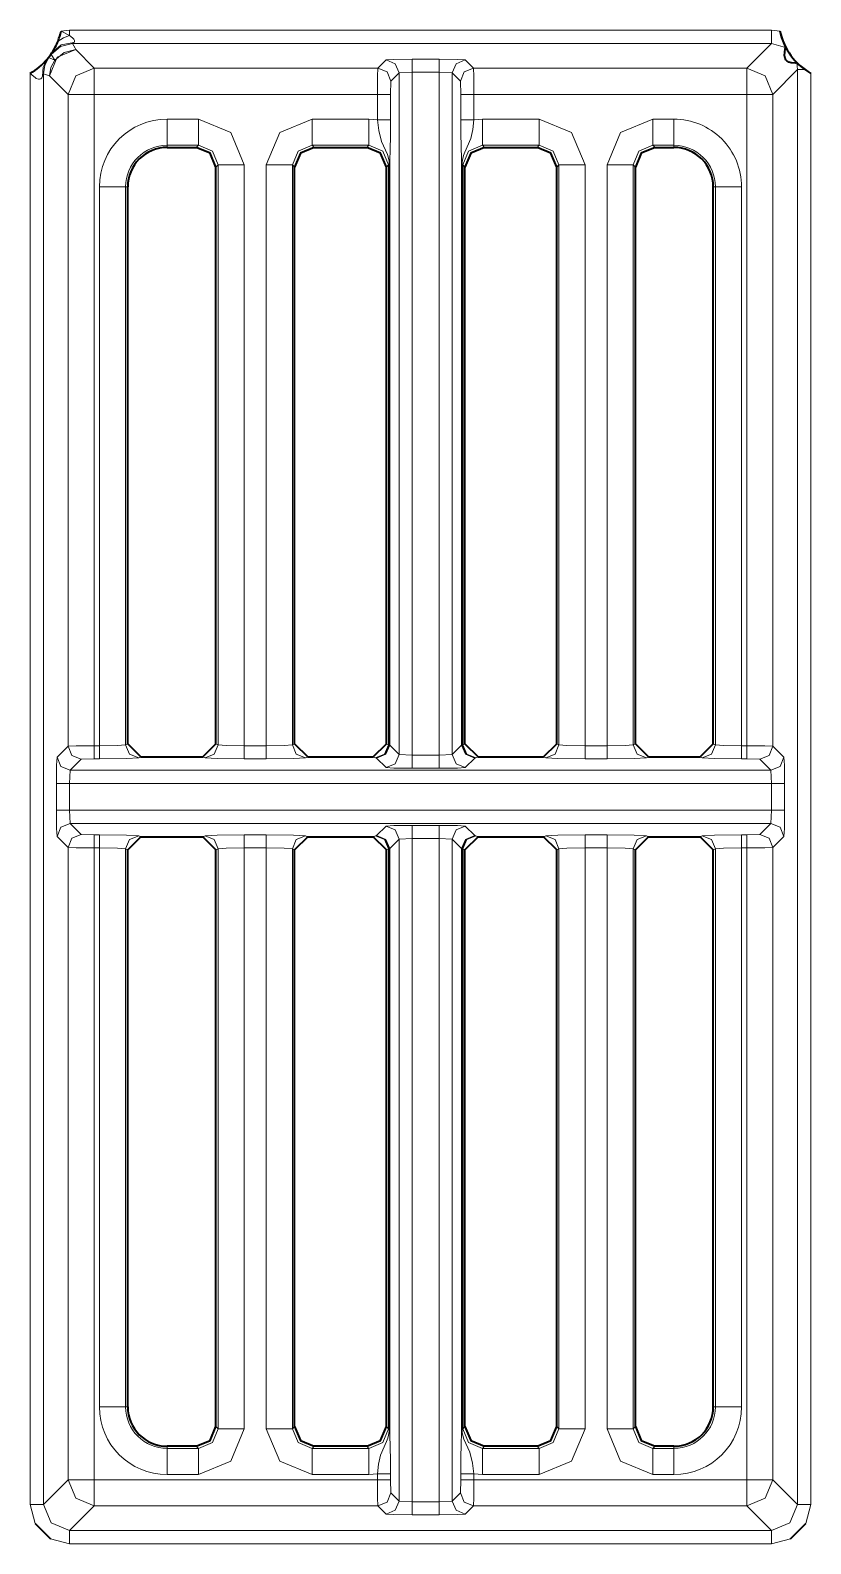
# Model space of a CAD drawing. Header units: millimetres. Extents: x 0 to 2941, y -405 to 1422.
# Drawn here: x 451.8 to 481.6, y 567.5 to 625.2 of the extents above; entities that cross this region are included whole.
import ezdxf

# ---------------------------------------------------------------- set-up
doc = ezdxf.new("R2010")
doc.units = ezdxf.units.MM
doc.layers.add('FINE', color=9, linetype='Continuous')
doc.layers.add('OUTLINE', color=7, linetype='Continuous')

msp = doc.modelspace()

# ---------------------------------------------------------------- linework, layer by layer
at = {"layer": 'FINE', "lineweight": 9}
for p, q in [((452.956, 625.142), (453.279, 625.178)), ((453.279, 625.178), (480.054, 625.178)), ((480.054, 625.178), (480.377, 625.142)), ((480.054, 624.678), (453.395, 624.678)), ((479.11, 623.734), (480.054, 624.678)), ((480.593, 624.52), (480.054, 624.678)), ((453.516, 624.44), (454.223, 623.734)), ((465.036, 623.734), (465.351, 624.049)), ((466.351, 624.075), (467.376, 624.075)), ((468.376, 624.049), (468.691, 623.734)), ((451.78, 568.953), (451.78, 623.533)), ((452.28, 623.521), (452.28, 568.953)), ((453.223, 622.734), (452.517, 623.441)), ((454.223, 623.734), (465.036, 623.734)), ((465.851, 623.549), (465.536, 623.234)), ((466.351, 623.575), (465.851, 623.549)), ((465.851, 623.549), (465.851, 597.558)), ((466.351, 597.532), (466.351, 623.575)), ((467.376, 623.575), (466.351, 623.575)), ((467.376, 623.575), (467.376, 597.532)), ((467.876, 623.549), (467.376, 623.575)), ((467.876, 597.558), (467.876, 623.549)), ((468.192, 623.234), (467.876, 623.549)), ((468.691, 623.734), (479.11, 623.734)), ((481.054, 623.678), (481.021, 623.933)), ((481.553, 623.533), (481.553, 568.953)), ((465.536, 623.234), (465.523, 622.734)), ((468.204, 622.734), (468.192, 623.234)), ((453.223, 597.873), (453.223, 622.734)), ((465.023, 622.734), (454.223, 622.734)), ((465.023, 621.758), (465.023, 622.734)), ((465.523, 622.734), (465.523, 621.758)), ((468.204, 621.758), (468.204, 622.734)), ((479.11, 622.734), (468.704, 622.734)), ((468.704, 622.734), (468.704, 621.758)), ((479.11, 597.886), (479.11, 622.734)), ((480.11, 622.734), (480.11, 597.873)), ((456.998, 621.788), (458.196, 621.788)), ((462.531, 621.788), (464.696, 621.788)), ((464.696, 621.788), (465.023, 621.758)), ((468.704, 621.758), (469.031, 621.788)), ((469.031, 621.788), (471.196, 621.788)), ((475.531, 621.788), (476.335, 621.788)), ((456.998, 620.79), (456.998, 620.708)), ((464.696, 620.79), (462.531, 620.79)), ((462.531, 620.79), (462.612, 620.708)), ((464.615, 620.708), (464.696, 620.79)), ((471.196, 620.79), (469.031, 620.79)), ((469.031, 620.79), (469.113, 620.708)), ((471.115, 620.708), (471.196, 620.79)), ((476.335, 620.708), (476.335, 620.79)), ((458.945, 620.041), (458.864, 619.959)), ((459.943, 620.041), (459.943, 597.886)), ((460.784, 597.886), (460.784, 620.041)), ((461.864, 619.959), (461.782, 620.041)), ((465.445, 620.041), (465.364, 619.959)), ((465.445, 597.923), (465.445, 620.041)), ((465.477, 597.915), (465.477, 620.041)), ((465.494, 620.041), (465.494, 597.915)), ((468.233, 597.915), (468.233, 620.041)), ((468.25, 620.041), (468.25, 597.915)), ((468.364, 619.959), (468.282, 620.041)), ((471.945, 620.041), (471.864, 619.959)), ((471.945, 597.923), (471.945, 620.041)), ((472.943, 620.041), (472.943, 597.886)), ((474.782, 620.041), (474.782, 597.923)), ((474.864, 619.959), (474.782, 620.041)), ((454.419, 597.886), (454.419, 619.209)), ((455.498, 619.209), (455.417, 619.209)), ((478.915, 619.209), (478.915, 597.886)), ((452.803, 597.453), (453.223, 597.873)), ((455.999, 597.464), (455.916, 597.423)), ((458.446, 597.423), (458.364, 597.464)), ((459.943, 597.886), (460.784, 597.886)), ((462.364, 597.464), (462.282, 597.423)), ((464.946, 597.423), (464.863, 597.464)), ((465.364, 597.964), (465.445, 597.923)), ((465.445, 597.923), (465.477, 597.915)), ((465.494, 597.915), (465.851, 597.558)), ((465.851, 597.558), (466.351, 597.532)), ((467.876, 597.558), (468.233, 597.915)), ((468.25, 597.915), (468.282, 597.923)), ((468.864, 597.464), (468.782, 597.423)), ((471.446, 597.423), (471.364, 597.464)), ((471.864, 597.964), (471.945, 597.923)), ((474.782, 597.923), (474.864, 597.964)), ((475.364, 597.464), (475.282, 597.423)), ((477.417, 597.423), (477.335, 597.464)), ((478.915, 597.886), (479.11, 597.886)), ((480.11, 597.873), (480.53, 597.453)), ((453.303, 596.953), (453.278, 596.453)), ((453.723, 597.373), (453.303, 596.953)), ((480.03, 596.953), (453.303, 596.953)), ((454.223, 597.386), (453.723, 597.373)), ((454.419, 597.386), (454.223, 597.386)), ((460.784, 597.386), (459.943, 597.386)), ((464.994, 597.415), (464.946, 597.423)), ((465.351, 597.058), (464.994, 597.415)), ((468.733, 597.415), (468.376, 597.058)), ((468.782, 597.423), (468.733, 597.415)), ((473.784, 597.386), (472.943, 597.386)), ((479.11, 597.386), (478.915, 597.386)), ((479.61, 597.373), (479.11, 597.386)), ((480.03, 596.953), (479.61, 597.373)), ((480.055, 596.453), (480.03, 596.953)), ((452.778, 595.428), (452.778, 596.453)), ((453.278, 596.453), (480.055, 596.453)), ((453.278, 596.453), (453.278, 595.428)), ((480.055, 595.428), (480.055, 596.453)), ((480.555, 596.453), (480.555, 595.428)), ((480.055, 595.428), (453.278, 595.428)), ((453.278, 595.428), (453.303, 594.928)), ((480.03, 594.928), (480.055, 595.428)), ((453.303, 594.928), (480.03, 594.928)), ((453.303, 594.928), (453.723, 594.508)), ((464.994, 594.466), (465.351, 594.823)), ((466.351, 594.848), (467.376, 594.848)), ((468.376, 594.823), (468.733, 594.466)), ((479.61, 594.508), (480.03, 594.928)), ((453.223, 569.897), (453.223, 594.008)), ((453.723, 594.508), (454.223, 594.495)), ((454.223, 594.495), (454.419, 594.495)), ((454.223, 593.995), (454.223, 569.897)), ((454.419, 593.995), (454.223, 593.995)), ((454.419, 572.672), (454.419, 593.995)), ((455.916, 594.458), (455.999, 594.417)), ((458.364, 594.417), (458.446, 594.458)), ((459.943, 594.495), (460.784, 594.495)), ((459.943, 593.995), (459.943, 571.84)), ((460.784, 593.995), (459.943, 593.995)), ((460.784, 571.84), (460.784, 593.995)), ((462.282, 594.458), (462.364, 594.417)), ((464.863, 594.417), (464.946, 594.458)), ((464.946, 594.458), (464.994, 594.466)), ((465.851, 594.323), (465.494, 593.966)), ((466.351, 594.349), (465.851, 594.323)), ((465.851, 594.323), (465.851, 569.082)), ((466.351, 569.056), (466.351, 594.349)), ((467.376, 594.349), (467.376, 569.056)), ((467.876, 569.082), (467.876, 594.323)), ((468.733, 594.466), (468.782, 594.458)), ((468.782, 594.458), (468.864, 594.417)), ((471.364, 594.417), (471.446, 594.458)), ((472.943, 594.495), (473.784, 594.495)), ((472.943, 593.995), (472.943, 571.84)), ((475.282, 594.458), (475.364, 594.417)), ((477.335, 594.417), (477.417, 594.458)), ((478.915, 594.495), (479.11, 594.495)), ((478.915, 593.995), (478.915, 572.672)), ((479.11, 593.995), (478.915, 593.995)), ((479.11, 594.495), (479.61, 594.508)), ((479.11, 569.897), (479.11, 593.995)), ((480.53, 594.428), (480.11, 594.008)), ((461.782, 593.958), (461.782, 571.84)), ((461.864, 593.917), (461.782, 593.958)), ((465.445, 593.958), (465.364, 593.917)), ((465.477, 593.966), (465.445, 593.958)), ((465.445, 571.84), (465.445, 593.958)), ((465.477, 571.84), (465.477, 593.966)), ((465.494, 593.966), (465.494, 571.84)), ((468.25, 593.966), (468.25, 571.84)), ((468.282, 593.958), (468.25, 593.966)), ((471.945, 593.958), (471.864, 593.917)), ((471.945, 571.84), (471.945, 593.958)), ((477.916, 593.958), (477.835, 593.917)), ((477.916, 572.672), (477.916, 593.958)), ((455.417, 572.672), (455.498, 572.672)), ((477.835, 572.672), (477.916, 572.672)), ((458.864, 571.922), (458.945, 571.84)), ((461.782, 571.84), (461.864, 571.922)), ((465.364, 571.922), (465.445, 571.84)), ((468.282, 571.84), (468.364, 571.922)), ((471.864, 571.922), (471.945, 571.84)), ((474.782, 571.84), (474.864, 571.922)), ((456.998, 571.172), (456.998, 571.091)), ((456.998, 571.091), (458.196, 571.091)), ((458.196, 571.091), (458.115, 571.172)), ((462.612, 571.172), (462.531, 571.091)), ((462.531, 571.091), (464.696, 571.091)), ((464.696, 571.091), (464.615, 571.172)), ((471.196, 571.091), (471.115, 571.172)), ((475.613, 571.172), (475.531, 571.091)), ((475.531, 571.091), (476.335, 571.091)), ((476.335, 571.091), (476.335, 571.172)), ((452.28, 568.953), (453.223, 569.897)), ((454.223, 569.897), (465.023, 569.897)), ((458.196, 570.093), (456.998, 570.093)), ((464.696, 570.093), (462.531, 570.093)), ((465.023, 570.123), (464.696, 570.093)), ((465.023, 569.897), (465.023, 570.123)), ((465.523, 570.123), (465.523, 569.897)), ((465.523, 569.897), (465.536, 569.397)), ((468.192, 569.397), (468.204, 569.897)), ((468.204, 569.897), (468.204, 570.123)), ((469.031, 570.093), (468.704, 570.123)), ((471.196, 570.093), (469.031, 570.093)), ((476.335, 570.093), (475.531, 570.093)), ((465.536, 569.397), (465.851, 569.082)), ((467.876, 569.082), (468.192, 569.397)), ((451.968, 568.226), (451.78, 568.953)), ((454.223, 568.897), (453.279, 567.953)), ((465.036, 568.897), (454.223, 568.897)), ((465.351, 568.582), (465.036, 568.897)), ((465.851, 569.082), (466.351, 569.056)), ((466.351, 569.056), (467.376, 569.056)), ((467.376, 569.056), (467.876, 569.082)), ((468.691, 568.897), (468.376, 568.582)), ((479.11, 568.897), (468.691, 568.897)), ((480.054, 567.953), (479.11, 568.897)), ((481.553, 568.953), (481.366, 568.226)), ((467.376, 568.556), (466.351, 568.556)), ((453.279, 567.454), (452.552, 567.641)), ((453.279, 567.953), (480.054, 567.953))]:
    msp.add_line(p, q, dxfattribs=at)
for points in [[(453.279, 624.982), (453.279, 625.078), (453.279, 625.178)], [(480.054, 624.678), (480.054, 624.829), (480.054, 625.178)], [(453.395, 624.678), (452.933, 624.564), (452.576, 624.251)], [(453.444, 624.709), (452.965, 624.624), (452.608, 624.321)], [(453.279, 624.982), (453.053, 624.883), (452.84, 624.767)], [(452.956, 625.142), (452.963, 625.139), (453.279, 624.982)], [(453.279, 624.982), (453.389, 624.892), (453.439, 624.838), (453.471, 624.784), (453.473, 624.775), (453.472, 624.74), (453.451, 624.713), (453.444, 624.709)], [(453.444, 624.709), (453.431, 624.702), (453.401, 624.683), (453.395, 624.678)], [(453.395, 624.678), (453.49, 624.494), (453.516, 624.44)], [(452.422, 624.073), (452.269, 623.774), (452.248, 623.426)], [(452.493, 624.139), (452.334, 623.848), (452.28, 623.521)], [(452.422, 624.073), (452.448, 624.099), (452.493, 624.139)], [(452.493, 624.139), (452.542, 624.117), (452.717, 624.041)], [(453.516, 624.44), (452.81, 624.148), (452.517, 623.441)], [(452.717, 624.041), (452.568, 623.757), (452.517, 623.441)], [(452.717, 624.041), (452.604, 624.21), (452.576, 624.251), (452.599, 624.304), (452.608, 624.321)], [(452.717, 624.041), (453.069, 624.335), (453.516, 624.44)], [(465.351, 624.049), (465.653, 624.067), (466.351, 624.075)], [(465.351, 624.049), (465.704, 623.903), (465.851, 623.549)], [(466.351, 624.075), (466.351, 623.924), (466.351, 623.575)], [(467.376, 623.575), (467.376, 623.924), (467.376, 624.075)], [(467.376, 624.075), (468.074, 624.067), (468.376, 624.049)], [(467.876, 623.549), (468.023, 623.903), (468.376, 624.049)], [(452.28, 623.521), (452.276, 623.513), (452.265, 623.481), (452.248, 623.426), (452.223, 623.367), (452.186, 623.327), (452.136, 623.308), (452.093, 623.31), (452.007, 623.343), (451.975, 623.362), (451.834, 623.477), (451.788, 623.524), (451.78, 623.533)], [(452.517, 623.441), (452.32, 623.508), (452.28, 623.521)], [(453.223, 622.734), (453.516, 623.441), (454.223, 623.734)], [(454.223, 622.734), (454.223, 623.432), (454.223, 623.734)], [(465.023, 622.734), (465.027, 623.432), (465.036, 623.734)], [(465.036, 623.734), (465.389, 623.587), (465.536, 623.234)], [(468.192, 623.234), (468.338, 623.587), (468.691, 623.734)], [(468.691, 623.734), (468.7, 623.432), (468.704, 622.734)], [(479.11, 622.734), (479.11, 623.432), (479.11, 623.734)], [(479.11, 623.734), (479.817, 623.441), (480.11, 622.734)], [(480.11, 594.008), (480.11, 569.897), (481.054, 568.953), (481.054, 623.678), (480.11, 622.734)], [(481.054, 623.678), (481.132, 623.678), (481.331, 623.678)], [(453.223, 622.734), (453.525, 622.734), (454.223, 622.734)], [(454.223, 622.734), (454.223, 597.886), (454.419, 597.886)], [(465.023, 622.734), (465.372, 622.734), (465.523, 622.734)], [(468.204, 622.734), (468.355, 622.734), (468.704, 622.734)], [(479.11, 622.734), (479.808, 622.734), (480.11, 622.734)], [(456.998, 620.79), (456.998, 621.1), (456.998, 621.788)], [(458.196, 621.788), (458.196, 621.1), (458.196, 620.79)], [(458.196, 621.788), (459.432, 621.277), (459.943, 620.041)], [(460.784, 620.041), (461.295, 621.277), (462.531, 621.788)], [(462.531, 620.79), (462.531, 621.1), (462.531, 621.788)], [(464.696, 620.79), (464.696, 621.1), (464.696, 621.788)], [(465.023, 621.758), (465.372, 621.758), (465.523, 621.758)], [(465.477, 620.041), (465.475, 620.111), (465.466, 620.198), (465.406, 620.437), (465.184, 620.937), (465.073, 621.351), (465.023, 621.758)], [(465.523, 621.758), (465.52, 621.166), (465.51, 620.618), (465.497, 620.21), (465.494, 620.102), (465.494, 620.068), (465.494, 620.041)], [(468.204, 621.758), (468.355, 621.758), (468.704, 621.758)], [(468.233, 620.041), (468.233, 620.053), (468.233, 620.08), (468.232, 620.14), (468.23, 620.189), (468.228, 620.263), (468.214, 620.757), (468.207, 621.228), (468.204, 621.758)], [(468.704, 621.758), (468.661, 621.394), (468.583, 621.051), (468.358, 620.533), (468.307, 620.396), (468.278, 620.289), (468.255, 620.144), (468.251, 620.073), (468.25, 620.041)], [(469.031, 620.79), (469.031, 621.1), (469.031, 621.788)], [(471.196, 620.79), (471.196, 621.1), (471.196, 621.788)], [(471.196, 621.788), (472.432, 621.277), (472.943, 620.041)], [(473.784, 620.041), (474.295, 621.277), (475.531, 621.788)], [(475.531, 620.79), (475.531, 621.1), (475.531, 621.788)], [(476.335, 620.79), (476.335, 621.1), (476.335, 621.788)], [(458.115, 620.708), (458.196, 620.79), (456.998, 620.79)], [(458.945, 620.041), (458.727, 620.572), (458.196, 620.79)], [(462.531, 620.79), (462, 620.572), (461.782, 620.041)], [(465.445, 620.041), (465.227, 620.572), (464.696, 620.79)], [(469.031, 620.79), (468.5, 620.572), (468.282, 620.041)], [(471.945, 620.041), (471.727, 620.572), (471.196, 620.79)], [(475.531, 620.79), (475, 620.572), (474.782, 620.041)], [(476.335, 620.79), (475.531, 620.79), (475.613, 620.708)], [(458.864, 597.964), (458.945, 597.923), (458.945, 620.041)], [(459.943, 620.041), (459.255, 620.041), (458.945, 620.041)], [(461.782, 620.041), (461.472, 620.041), (460.784, 620.041)], [(461.782, 620.041), (461.782, 597.923), (461.864, 597.964)], [(465.477, 620.041), (465.456, 620.041), (465.445, 620.041)], [(465.477, 620.041), (465.489, 620.041), (465.494, 620.041)], [(468.233, 620.041), (468.238, 620.041), (468.25, 620.041)], [(468.282, 620.041), (468.271, 620.041), (468.25, 620.041)], [(468.282, 620.041), (468.282, 597.923), (468.364, 597.964)], [(472.943, 620.041), (472.255, 620.041), (471.945, 620.041)], [(472.943, 597.886), (473.784, 597.886), (473.784, 620.041)], [(474.782, 620.041), (474.472, 620.041), (473.784, 620.041)], [(455.417, 619.209), (455.107, 619.209), (454.419, 619.209)], [(455.417, 619.209), (455.417, 597.923), (455.498, 597.964)], [(477.835, 597.964), (477.916, 597.923), (477.916, 619.209), (477.835, 619.209)], [(478.915, 619.209), (478.226, 619.209), (477.916, 619.209)], [(452.778, 596.453), (452.785, 597.151), (452.803, 597.453)], [(452.803, 597.453), (452.95, 597.1), (453.303, 596.953)], [(453.223, 597.873), (453.525, 597.882), (454.223, 597.886)], [(453.223, 597.873), (453.37, 597.52), (453.723, 597.373)], [(454.223, 597.886), (454.223, 597.537), (454.223, 597.386)], [(454.419, 597.886), (455.107, 597.897), (455.417, 597.923)], [(454.419, 597.386), (454.419, 597.537), (454.419, 597.886)], [(455.916, 597.423), (455.564, 597.57), (455.417, 597.923)], [(458.446, 597.423), (458.798, 597.57), (458.945, 597.923)], [(458.945, 597.923), (459.255, 597.897), (459.943, 597.886)], [(459.943, 597.386), (459.943, 597.537), (459.943, 597.886)], [(460.784, 597.886), (461.472, 597.897), (461.782, 597.923)], [(460.784, 597.386), (460.784, 597.537), (460.784, 597.886)], [(462.282, 597.423), (461.929, 597.57), (461.782, 597.923)], [(465.445, 597.923), (465.298, 597.57), (464.946, 597.423)], [(465.477, 597.915), (465.334, 597.563), (464.994, 597.415)], [(465.494, 597.915), (465.347, 597.562), (464.994, 597.415)], [(465.851, 597.558), (465.704, 597.204), (465.351, 597.058)], [(465.477, 597.915), (465.489, 597.915), (465.494, 597.915)], [(466.351, 597.532), (467.376, 597.532), (467.876, 597.558)], [(466.351, 597.532), (466.351, 597.183), (466.351, 597.032)], [(467.376, 597.032), (467.376, 597.183), (467.376, 597.532)], [(468.376, 597.058), (468.023, 597.204), (467.876, 597.558)], [(468.733, 597.415), (468.38, 597.562), (468.233, 597.915)], [(468.233, 597.915), (468.238, 597.915), (468.25, 597.915)], [(468.733, 597.415), (468.393, 597.563), (468.25, 597.915)], [(468.782, 597.423), (468.429, 597.57), (468.282, 597.923)], [(471.446, 597.423), (471.798, 597.57), (471.945, 597.923)], [(471.945, 597.923), (472.255, 597.897), (472.943, 597.886)], [(472.943, 597.386), (472.943, 597.537), (472.943, 597.886)], [(473.784, 597.886), (474.472, 597.897), (474.782, 597.923)], [(473.784, 597.386), (473.784, 597.537), (473.784, 597.886)], [(475.282, 597.423), (474.929, 597.57), (474.782, 597.923)], [(477.916, 597.923), (477.769, 597.57), (477.417, 597.423)], [(477.916, 597.923), (478.226, 597.897), (478.915, 597.886)], [(478.915, 597.886), (478.915, 597.537), (478.915, 597.386)], [(479.11, 597.886), (479.11, 597.537), (479.11, 597.386)], [(479.11, 597.886), (479.808, 597.882), (480.11, 597.873)], [(480.11, 597.873), (479.963, 597.52), (479.61, 597.373)], [(480.53, 597.453), (480.383, 597.1), (480.03, 596.953)], [(480.53, 597.453), (480.548, 597.151), (480.555, 596.453)], [(455.916, 597.423), (455.451, 597.397), (454.419, 597.386)], [(459.943, 597.386), (458.911, 597.397), (458.446, 597.423)], [(462.282, 597.423), (461.816, 597.397), (460.784, 597.386)], [(467.376, 597.032), (466.351, 597.032), (465.653, 597.04), (465.351, 597.058)], [(468.376, 597.058), (468.074, 597.04), (467.376, 597.032)], [(472.943, 597.386), (471.911, 597.397), (471.446, 597.423)], [(475.282, 597.423), (474.816, 597.397), (473.784, 597.386)], [(478.915, 597.386), (477.882, 597.397), (477.417, 597.423)], [(452.778, 596.453), (452.929, 596.453), (453.278, 596.453)], [(480.555, 596.453), (480.404, 596.453), (480.055, 596.453)], [(452.778, 595.428), (452.929, 595.428), (453.278, 595.428)], [(453.223, 594.008), (452.803, 594.428), (452.785, 594.73), (452.778, 595.428)], [(480.555, 595.428), (480.404, 595.428), (480.055, 595.428)], [(480.555, 595.428), (480.548, 594.73), (480.53, 594.428)], [(452.803, 594.428), (452.95, 594.781), (453.303, 594.928)], [(465.351, 594.823), (465.653, 594.841), (466.351, 594.848)], [(465.851, 594.323), (465.704, 594.677), (465.351, 594.823)], [(466.351, 594.349), (466.351, 594.698), (466.351, 594.848)], [(467.376, 594.349), (467.376, 594.698), (467.376, 594.848)], [(467.376, 594.848), (468.074, 594.841), (468.376, 594.823)], [(467.876, 594.323), (468.023, 594.677), (468.376, 594.823)], [(480.53, 594.428), (480.383, 594.781), (480.03, 594.928)], [(453.223, 594.008), (453.37, 594.361), (453.723, 594.508)], [(454.223, 593.995), (453.525, 593.999), (453.223, 594.008)], [(454.223, 593.995), (454.223, 594.344), (454.223, 594.495)], [(454.419, 593.995), (454.419, 594.344), (454.419, 594.495)], [(454.419, 594.495), (455.451, 594.484), (455.916, 594.458)], [(455.417, 593.958), (455.107, 593.984), (454.419, 593.995)], [(455.417, 593.958), (455.564, 594.311), (455.916, 594.458)], [(458.446, 594.458), (458.911, 594.484), (459.943, 594.495)], [(458.945, 593.958), (458.798, 594.311), (458.446, 594.458)], [(459.943, 593.995), (459.255, 593.984), (458.945, 593.958)], [(459.943, 593.995), (459.943, 594.344), (459.943, 594.495)], [(460.784, 593.995), (460.784, 594.344), (460.784, 594.495)], [(460.784, 594.495), (461.816, 594.484), (462.282, 594.458)], [(461.782, 593.958), (461.472, 593.984), (460.784, 593.995)], [(461.782, 593.958), (461.929, 594.311), (462.282, 594.458)], [(465.445, 593.958), (465.298, 594.311), (464.946, 594.458)], [(465.494, 593.966), (465.347, 594.319), (464.994, 594.466)], [(465.477, 593.966), (465.334, 594.318), (464.994, 594.466)], [(467.876, 594.323), (467.376, 594.349), (466.351, 594.349)], [(468.233, 571.84), (468.233, 593.966), (467.876, 594.323)], [(468.233, 593.966), (468.38, 594.319), (468.733, 594.466)], [(468.25, 593.966), (468.393, 594.318), (468.733, 594.466)], [(468.282, 593.958), (468.429, 594.311), (468.782, 594.458)], [(471.446, 594.458), (471.911, 594.484), (472.943, 594.495)], [(471.446, 594.458), (471.798, 594.311), (471.945, 593.958)], [(472.943, 593.995), (472.255, 593.984), (471.945, 593.958)], [(472.943, 594.495), (472.943, 594.344), (472.943, 593.995)], [(473.784, 571.84), (473.784, 593.995), (472.943, 593.995)], [(473.784, 594.495), (473.784, 594.344), (473.784, 593.995)], [(473.784, 594.495), (474.816, 594.484), (475.282, 594.458)], [(474.782, 593.958), (474.472, 593.984), (473.784, 593.995)], [(474.782, 593.958), (474.929, 594.311), (475.282, 594.458)], [(477.417, 594.458), (477.882, 594.484), (478.915, 594.495)], [(477.916, 593.958), (477.769, 594.311), (477.417, 594.458)], [(478.915, 593.995), (478.226, 593.984), (477.916, 593.958)], [(478.915, 593.995), (478.915, 594.344), (478.915, 594.495)], [(479.11, 593.995), (479.11, 594.344), (479.11, 594.495)], [(480.11, 594.008), (479.808, 593.999), (479.11, 593.995)], [(480.11, 594.008), (479.963, 594.361), (479.61, 594.508)], [(455.498, 593.917), (455.417, 593.958), (455.417, 572.672)], [(458.945, 571.84), (458.945, 593.958), (458.864, 593.917)], [(465.494, 593.966), (465.489, 593.966), (465.477, 593.966)], [(468.25, 593.966), (468.238, 593.966), (468.233, 593.966)], [(468.364, 593.917), (468.282, 593.958), (468.282, 571.84)], [(474.864, 593.917), (474.782, 593.958), (474.782, 571.84)], [(455.417, 572.672), (455.107, 572.672), (454.419, 572.672)], [(478.915, 572.672), (478.226, 572.672), (477.916, 572.672)], [(458.196, 571.091), (458.727, 571.309), (458.945, 571.84)], [(459.943, 571.84), (459.432, 570.604), (458.196, 570.093)], [(459.943, 571.84), (459.255, 571.84), (458.945, 571.84)], [(461.782, 571.84), (461.472, 571.84), (460.784, 571.84)], [(462.531, 570.093), (461.295, 570.604), (460.784, 571.84)], [(461.782, 571.84), (462, 571.309), (462.531, 571.091)], [(464.696, 571.091), (465.227, 571.309), (465.445, 571.84)], [(465.023, 570.123), (465.066, 570.487), (465.144, 570.83), (465.369, 571.348), (465.42, 571.484), (465.449, 571.591), (465.472, 571.737), (465.477, 571.807), (465.477, 571.84)], [(465.477, 571.84), (465.456, 571.84), (465.445, 571.84)], [(465.477, 571.84), (465.489, 571.84), (465.494, 571.84)], [(465.494, 571.84), (465.494, 571.827), (465.494, 571.8), (465.495, 571.741), (465.497, 571.692), (465.499, 571.617), (465.514, 571.124), (465.52, 570.653), (465.523, 570.123)], [(468.204, 570.123), (468.207, 570.715), (468.217, 571.263), (468.23, 571.671), (468.233, 571.779), (468.233, 571.813), (468.233, 571.84)], [(468.25, 571.84), (468.238, 571.84), (468.233, 571.84)], [(468.282, 571.84), (468.271, 571.84), (468.25, 571.84), (468.252, 571.769), (468.261, 571.683), (468.321, 571.443), (468.543, 570.944), (468.654, 570.53), (468.704, 570.123)], [(468.282, 571.84), (468.5, 571.309), (469.031, 571.091)], [(471.196, 571.091), (471.727, 571.309), (471.945, 571.84)], [(472.943, 571.84), (472.432, 570.604), (471.196, 570.093)], [(472.943, 571.84), (472.255, 571.84), (471.945, 571.84)], [(474.782, 571.84), (474.472, 571.84), (473.784, 571.84)], [(475.531, 570.093), (474.295, 570.604), (473.784, 571.84)], [(474.782, 571.84), (475, 571.309), (475.531, 571.091)], [(456.998, 571.091), (456.998, 570.781), (456.998, 570.093)], [(458.196, 570.093), (458.196, 570.781), (458.196, 571.091)], [(462.531, 570.093), (462.531, 570.781), (462.531, 571.091)], [(464.696, 570.093), (464.696, 570.781), (464.696, 571.091)], [(469.113, 571.172), (469.031, 571.091), (471.196, 571.091)], [(469.031, 570.093), (469.031, 570.781), (469.031, 571.091)], [(471.196, 570.093), (471.196, 570.781), (471.196, 571.091)], [(475.531, 570.093), (475.531, 570.781), (475.531, 571.091)], [(476.335, 570.093), (476.335, 570.781), (476.335, 571.091)], [(453.223, 569.897), (453.525, 569.897), (454.223, 569.897)], [(454.223, 568.897), (453.516, 569.19), (453.223, 569.897)], [(454.223, 568.897), (454.223, 569.199), (454.223, 569.897)], [(465.023, 570.123), (465.372, 570.123), (465.523, 570.123)], [(465.023, 569.897), (465.372, 569.897), (465.523, 569.897)], [(465.036, 568.897), (465.027, 569.199), (465.023, 569.897)], [(468.704, 570.123), (468.355, 570.123), (468.204, 570.123)], [(468.704, 569.897), (468.355, 569.897), (468.204, 569.897)], [(468.704, 569.897), (468.7, 569.199), (468.691, 568.897)], [(468.704, 570.123), (468.704, 569.897), (479.11, 569.897)], [(479.11, 568.897), (479.11, 569.199), (479.11, 569.897)], [(479.11, 569.897), (479.808, 569.897), (480.11, 569.897)], [(480.11, 569.897), (479.817, 569.19), (479.11, 568.897)], [(465.036, 568.897), (465.389, 569.044), (465.536, 569.397)], [(468.691, 568.897), (468.338, 569.044), (468.192, 569.397)], [(451.78, 568.953), (452.129, 568.953), (452.28, 568.953)], [(452.28, 568.953), (452.572, 568.246), (453.279, 567.953)], [(465.351, 568.582), (465.704, 568.728), (465.851, 569.082)], [(466.351, 568.556), (465.653, 568.564), (465.351, 568.582)], [(466.351, 568.556), (466.351, 568.707), (466.351, 569.056)], [(467.376, 568.556), (467.376, 568.707), (467.376, 569.056)], [(468.376, 568.582), (468.074, 568.564), (467.376, 568.556)], [(468.376, 568.582), (468.023, 568.728), (467.876, 569.082)], [(480.054, 567.953), (480.761, 568.246), (481.054, 568.953)], [(481.054, 568.953), (481.205, 568.953), (481.553, 568.953)], [(453.279, 567.454), (453.279, 567.803), (453.279, 567.953)], [(480.781, 567.641), (480.054, 567.454), (453.279, 567.454)], [(480.054, 567.454), (480.054, 567.803), (480.054, 567.953)]]:
    msp.add_lwpolyline(points, dxfattribs=at)
for points in [[(456.998, 621.788, 0.414204), (454.419, 619.209)], [(478.915, 619.209, 0.414238), (476.335, 621.788)], [(456.998, 620.79, 0.414214), (455.417, 619.209)], [(477.916, 619.209, 0.414237), (476.335, 620.79)], [(454.419, 572.672, 0.414204), (456.998, 570.092)], [(455.417, 572.672, 0.414214), (456.998, 571.091)], [(476.335, 571.091, 0.41419), (477.916, 572.672)], [(476.335, 570.092, 0.414209), (478.915, 572.672)]]:
    msp.add_lwpolyline(points, format="xyb", dxfattribs=at)
at = {"layer": 'OUTLINE', "lineweight": 40}
for p, q in [((481.331, 623.678), (481.553, 623.533)), ((456.998, 620.708), (458.115, 620.708)), ((462.612, 620.708), (464.615, 620.708)), ((469.113, 620.708), (471.115, 620.708)), ((475.613, 620.708), (476.335, 620.708)), ((458.864, 597.964), (458.864, 619.959)), ((461.864, 597.964), (461.864, 619.959)), ((465.364, 597.964), (465.364, 619.959)), ((468.364, 597.964), (468.364, 619.959)), ((471.864, 597.964), (471.864, 619.959)), ((474.864, 597.964), (474.864, 619.959)), ((455.498, 597.964), (455.498, 619.209)), ((477.835, 597.964), (477.835, 619.209)), ((455.498, 597.964), (455.999, 597.464)), ((455.999, 597.464), (458.364, 597.464)), ((458.364, 597.464), (458.864, 597.964)), ((461.864, 597.964), (462.364, 597.464)), ((462.364, 597.464), (464.863, 597.464)), ((464.863, 597.464), (465.364, 597.964)), ((468.364, 597.964), (468.864, 597.464)), ((468.864, 597.464), (471.364, 597.464)), ((471.364, 597.464), (471.864, 597.964)), ((474.864, 597.964), (475.364, 597.464)), ((475.364, 597.464), (477.335, 597.464)), ((477.335, 597.464), (477.835, 597.964)), ((455.999, 594.417), (455.498, 593.917)), ((455.999, 594.417), (458.364, 594.417)), ((458.864, 593.917), (458.364, 594.417)), ((462.364, 594.417), (461.864, 593.917)), ((462.364, 594.417), (464.863, 594.417)), ((465.364, 593.917), (464.863, 594.417)), ((468.864, 594.417), (468.364, 593.917)), ((468.864, 594.417), (471.364, 594.417)), ((471.864, 593.917), (471.364, 594.417)), ((475.364, 594.417), (474.864, 593.917)), ((475.364, 594.417), (477.335, 594.417)), ((477.835, 593.917), (477.335, 594.417)), ((455.498, 572.672), (455.498, 593.917)), ((458.864, 571.922), (458.864, 593.917)), ((461.864, 571.922), (461.864, 593.917)), ((465.364, 571.922), (465.364, 593.917)), ((468.364, 571.922), (468.364, 593.917)), ((471.864, 571.922), (471.864, 593.917)), ((474.864, 571.922), (474.864, 593.917)), ((477.835, 572.672), (477.835, 593.917)), ((458.115, 571.172), (456.998, 571.172)), ((464.615, 571.172), (462.612, 571.172)), ((471.115, 571.172), (469.113, 571.172)), ((476.335, 571.172), (475.613, 571.172)), ((451.968, 568.226), (452.552, 567.641)), ((480.781, 567.641), (481.366, 568.226))]:
    msp.add_line(p, q, dxfattribs=at)
for points in [[(452.422, 624.073, 0.031214), (452.608, 624.321, 0.050252), (452.84, 624.767)], [(452.84, 624.767, 0.039046), (452.956, 625.142)], [(480.377, 625.142, 0.207895), (481.553, 623.533)], [(451.78, 623.533, 0.084275), (452.422, 624.073)], [(456.998, 620.709, 0.414239), (455.499, 619.209)], [(477.835, 619.209, 0.414214), (476.335, 620.709)], [(455.499, 572.672, 0.414188), (456.998, 571.172)], [(476.335, 571.172, 0.414214), (477.835, 572.672)]]:
    msp.add_lwpolyline(points, format="xyb", dxfattribs=at)
for points in [[(480.377, 625.142), (480.443, 624.901), (480.509, 624.717), (480.565, 624.585), (480.587, 624.536), (480.593, 624.52)], [(481.021, 623.933), (480.955, 623.925), (480.809, 623.931), (480.715, 623.96), (480.639, 624.015), (480.626, 624.028), (480.621, 624.035), (480.619, 624.038), (480.617, 624.04), (480.615, 624.043), (480.613, 624.045), (480.611, 624.048), (480.606, 624.056), (480.594, 624.076), (480.575, 624.118), (480.555, 624.217), (480.58, 624.471), (480.593, 624.52)], [(481.021, 623.933), (481.036, 623.921), (481.087, 623.875), (481.221, 623.761), (481.331, 623.678)], [(458.864, 619.959), (458.644, 620.489), (458.115, 620.708)], [(462.612, 620.708), (462.083, 620.489), (461.864, 619.959)], [(465.364, 619.959), (465.144, 620.489), (464.615, 620.708)], [(469.113, 620.708), (468.583, 620.489), (468.364, 619.959)], [(471.864, 619.959), (471.644, 620.489), (471.115, 620.708)], [(475.613, 620.708), (475.083, 620.489), (474.864, 619.959)], [(458.115, 571.172), (458.644, 571.392), (458.864, 571.922)], [(461.864, 571.922), (462.083, 571.392), (462.612, 571.172)], [(464.615, 571.172), (465.144, 571.392), (465.364, 571.922)], [(468.364, 571.922), (468.583, 571.392), (469.113, 571.172)], [(471.115, 571.172), (471.644, 571.392), (471.864, 571.922)], [(474.864, 571.922), (475.083, 571.392), (475.613, 571.172)]]:
    msp.add_lwpolyline(points, dxfattribs=at)

doc.saveas('drawing.dxf')
